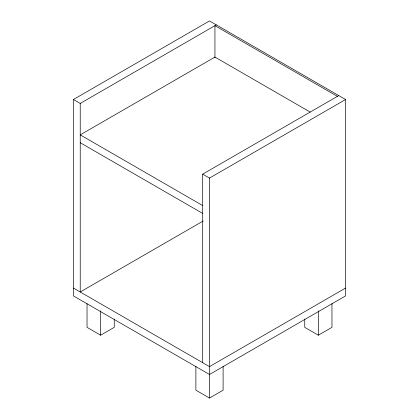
<?xml version="1.0" encoding="UTF-8"?>
<svg xmlns="http://www.w3.org/2000/svg" width="419" height="419" viewBox="0 0 419 419"><rect width="100%" height="100%" fill="white"/><g stroke="black" fill="none" stroke-linecap="round" stroke-linejoin="round"><path stroke-width="0.63" d="M73.425 99.513L209.5 20.95L345.575 99.513L345.575 295.919L209.5 374.481L73.425 295.919L73.425 99.513L80.228 103.441L216.304 24.878M202.696 362.697L202.696 174.147L338.772 95.584M202.696 174.147L209.5 178.075L345.575 99.513M203.262 220.96L80.228 291.991L80.228 103.441M87.032 303.613L87.032 327.344L100.639 335.2L114.246 327.344L114.246 319.006M345.575 288.062L209.5 366.625L73.425 288.062M195.893 366.463L195.893 390.194L209.5 398.05L223.107 390.194L223.107 366.463M304.754 319.006L304.754 327.344L318.361 335.2L331.968 327.344L331.968 303.613M337.41 96.37L214.942 25.664L214.942 57.633M310.196 112.083L214.942 57.089L80.228 134.866L202.696 205.572M80.228 142.722L202.696 213.428M318.361 310.83L318.361 335.2M209.5 178.075L209.5 398.05M100.639 310.83L100.639 335.2"/></g></svg>
